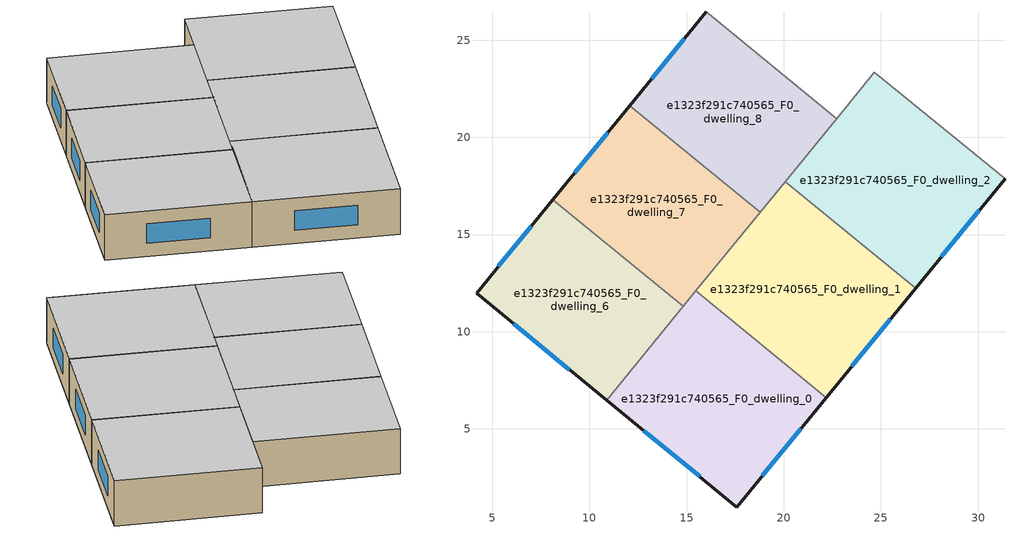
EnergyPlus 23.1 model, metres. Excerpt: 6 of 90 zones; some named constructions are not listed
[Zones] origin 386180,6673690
e1323f291c740565_F0_dwelling_0
 floor ground (EU_floor_Construction): 22.19,6.61 17.59,0.98 10.89,6.48 15.47,12.1 z0
 wall outside (EU_wall_Construction): 10.89,6.48 17.59,0.98 22.19,6.61 z0:3
 wall to e1323f291c740565_F0_dwelling_6 (EU_wall_Construction): 14.84,11.32 10.89,6.48 z0:3
 wall to e1323f291c740565_F0_dwelling_1 (EU_wall_Construction): 22.19,6.61 15.47,12.1 z0:3
 wall to e1323f291c740565_F0_dwelling_7 (EU_wall_Construction): 15.47,12.1 14.84,11.32 z0:3
 window (EU_Window_Construction): 18.9,2.59 20.87,5 / 12.8,4.91 15.67,2.55 z0.86:2.14
 ceiling to e1323f291c740565_F1_dwelling_0 (EU_floor_Construction): 17.59,0.98 22.19,6.61 15.47,12.1 10.89,6.48 z3
e1323f291c740565_F0_dwelling_1
 floor ground (EU_floor_Construction): 26.78,12.24 22.19,6.61 15.47,12.1 20.07,17.72 z0
 wall outside (EU_wall_Construction): 22.19,6.61 26.78,12.24 z0:3
 wall to e1323f291c740565_F0_dwelling_2 (EU_wall_Construction): 26.78,12.24 20.07,17.72 z0:3
 wall to e1323f291c740565_F0_dwelling_7 (EU_wall_Construction): 18.78,16.14 15.47,12.1 z0:3
 wall to e1323f291c740565_F0_dwelling_8 (EU_wall_Construction): 20.07,17.72 18.78,16.14 z0:3
 window (EU_Window_Construction): 23.5,8.22 25.47,10.63 z0.86:2.14
 ceiling to e1323f291c740565_F1_dwelling_1 (EU_floor_Construction): 22.19,6.61 26.78,12.24 20.07,17.72 15.47,12.1 z3
e1323f291c740565_F0_dwelling_2
 floor ground (EU_floor_Construction): 31.38,17.86 26.78,12.24 20.07,17.72 24.67,23.35 z0
 wall outside (EU_wall_Construction): 26.78,12.24 31.38,17.86 z0:3
 wall to e1323f291c740565_F0_dwelling_3 (EU_wall_Construction): 31.38,17.86 24.67,23.35 z0:3
 wall to e1323f291c740565_F0_dwelling_8 (EU_wall_Construction): 22.72,20.97 20.07,17.72 z0:3
 wall to e1323f291c740565_F0_dwelling_9 (EU_wall_Construction): 24.67,23.35 22.72,20.97 z0:3
 window (EU_Window_Construction): 28.1,13.84 30.07,16.25 z0.86:2.14
 ceiling to e1323f291c740565_F1_dwelling_2 (EU_floor_Construction): 26.78,12.24 31.38,17.86 24.67,23.35 20.07,17.72 z3
e1323f291c740565_F0_dwelling_6
 floor ground (EU_floor_Construction): 14.84,11.32 10.89,6.48 4.19,11.98 8.13,16.8 z0
 wall outside (EU_wall_Construction): 8.13,16.8 4.19,11.98 10.89,6.48 z0:3
 wall to e1323f291c740565_F0_dwelling_7 (EU_wall_Construction): 14.84,11.32 8.13,16.8 z0:3
 window (EU_Window_Construction): 6.11,10.41 8.97,8.06 / 7,15.42 5.32,13.36 z0.86:2.14
 ceiling to e1323f291c740565_F1_dwelling_6 (EU_floor_Construction): 10.89,6.48 14.84,11.32 8.13,16.8 4.19,11.98 z3
e1323f291c740565_F0_dwelling_7
 floor ground (EU_floor_Construction): 18.78,16.14 14.84,11.32 8.13,16.8 12.07,21.62 z0
 wall outside (EU_wall_Construction): 12.07,21.62 8.13,16.8 z0:3
 wall to e1323f291c740565_F0_dwelling_8 (EU_wall_Construction): 18.78,16.14 12.07,21.62 z0:3
 window (EU_Window_Construction): 10.94,20.25 9.25,18.18 z0.86:2.14
 ceiling to e1323f291c740565_F1_dwelling_7 (EU_floor_Construction): 14.84,11.32 18.78,16.14 12.07,21.62 8.13,16.8 z3
e1323f291c740565_F0_dwelling_8
 floor ground (EU_floor_Construction): 22.72,20.97 18.78,16.14 12.07,21.62 16.01,26.45 z0
 wall outside (EU_wall_Construction): 16.01,26.45 12.07,21.62 z0:3
 wall to e1323f291c740565_F0_dwelling_9 (EU_wall_Construction): 22.72,20.97 16.01,26.45 z0:3
 window (EU_Window_Construction): 14.89,25.07 13.2,23 z0.86:2.14
 ceiling to e1323f291c740565_F1_dwelling_8 (EU_floor_Construction): 18.78,16.14 22.72,20.97 16.01,26.45 12.07,21.62 z3
[SCHEDULE:FILE] Column Number=1; Rows to Skip at Top=0; Number of Hours of Data=8760; Column Separator=Comma; Interpolate to Timestep=No; Minutes per Item=60; Adjust Schedule for Daylight Savings=Yes
Name | File
EU_Step8_GainSchedule_e1323f291c740565_F2_dwelling_1_f000 | ../../schedules/e1323f291c740565/e1323f291c740565_F2_dwelling_1_f000_gain.csv
EU_Step8_GainSchedule_e1323f291c740565_F2_dwelling_2_f000 | ../../schedules/e1323f291c740565/e1323f291c740565_F2_dwelling_2_f000_gain.csv
EU_Step8_GainSchedule_e1323f291c740565_F2_dwelling_3_f000 | ../../schedules/e1323f291c740565/e1323f291c740565_F2_dwelling_3_f000_gain.csv
EU_Step8_GainSchedule_e1323f291c740565_F2_dwelling_4_f000 | ../../schedules/e1323f291c740565/e1323f291c740565_F2_dwelling_4_f000_gain.csv
EU_Step8_GainSchedule_e1323f291c740565_F2_dwelling_5_f000 | ../../schedules/e1323f291c740565/e1323f291c740565_F2_dwelling_5_f000_gain.csv
EU_Step8_GainSchedule_e1323f291c740565_F2_dwelling_6_f000 | ../../schedules/e1323f291c740565/e1323f291c740565_F2_dwelling_6_f000_gain.csv
EU_Step8_GainSchedule_e1323f291c740565_F2_dwelling_7_f000 | ../../schedules/e1323f291c740565/e1323f291c740565_F2_dwelling_7_f000_gain.csv
EU_Step8_GainSchedule_e1323f291c740565_F2_dwelling_8_f000 | ../../schedules/e1323f291c740565/e1323f291c740565_F2_dwelling_8_f000_gain.csv
EU_Step8_GainSchedule_e1323f291c740565_F2_dwelling_9_f000 | ../../schedules/e1323f291c740565/e1323f291c740565_F2_dwelling_9_f000_gain.csv
EU_Step8_GainSchedule_e1323f291c740565_F2_dwelling_10_f000 | ../../schedules/e1323f291c740565/e1323f291c740565_F2_dwelling_10_f000_gain.csv
EU_Step8_GainSchedule_e1323f291c740565_F2_dwelling_11_f000 | ../../schedules/e1323f291c740565/e1323f291c740565_F2_dwelling_11_f000_gain.csv
EU_Step8_GainSchedule_e1323f291c740565_F2_dwelling_12_f000 | ../../schedules/e1323f291c740565/e1323f291c740565_F2_dwelling_12_f000_gain.csv
